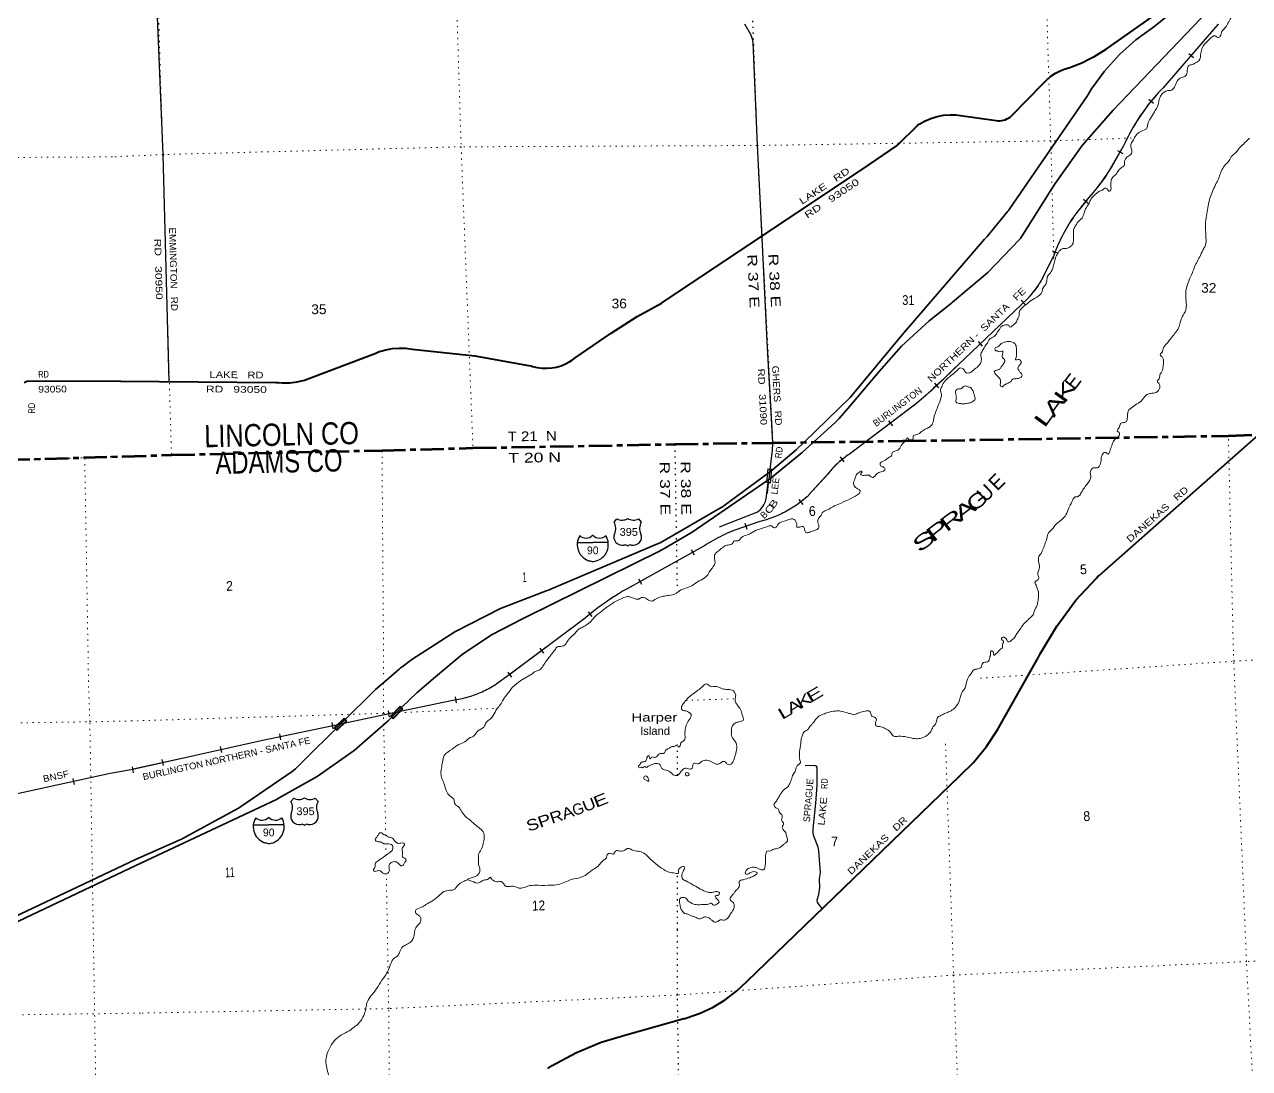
# Model space of a CAD drawing. Header units: feet. Extents: x 497223 to 751810, y -177792 to 12311.
# Drawn here: x 715698 to 737707, y -87200 to -68450 of the extents above; entities that cross this region are included whole.
import ezdxf
from ezdxf.enums import TextEntityAlignment as Align

# ---------------------------------------------------------------- set-up
doc = ezdxf.new("R2010")
doc.units = ezdxf.units.FT
doc.header["$LTSCALE"] = 70
doc.header["$PDMODE"] = 32
doc.header["$PDSIZE"] = 35
doc.linetypes.add('DOTTED', pattern=[1.5, 0.3, -1.2])
doc.linetypes.add('LONG_DASH_SHORT_DASH', pattern=[9.9, 6, -1.2, 1.5, -1.2])
for name, color, linetype, lineweight in [('11', 7, 'LONG_DASH_SHORT_DASH', 60), ('15', 7, 'Continuous', 25), ('16', 7, 'Continuous', 25), ('18', 7, 'Continuous', 35), ('26', 7, 'Continuous', 40), ('29', 7, 'Continuous', 25), ('34', 7, 'Continuous', 25), ('39', 7, 'Continuous', 13), ('55', 7, 'Continuous', 13), ('6', 7, 'DOTTED', 25), ('7', 7, 'DOTTED', 13)]:
    doc.layers.add(name, color=color, linetype=linetype, lineweight=lineweight)
for name, color, linetype in [('12', 7, 'Continuous'), ('27', 7, 'Continuous'), ('30', 7, 'Continuous'), ('41', 7, 'Continuous'), ('42', 7, 'Continuous')]:
    doc.layers.add(name, color=color, linetype=linetype)

msp = doc.modelspace()

# ---------------------------------------------------------------- linework, layer by layer
at = {"layer": '11'}
msp.add_line((686280.58, -77136.82), (717466.1, -76207.14), dxfattribs=at)
msp.add_lwpolyline([(717466.1, -76207.14), (718338.21, -76180.06), (722121.48, -76098.37), (723756.04, -76055.47), (727381.26, -75987.26), (729138.99, -75961.45), (731478.74, -75929.87), (737327.53, -75836.87), (739581.85, -75729.24), (742640.46, -75601.75), (744893.31, -75507.31), (748015.13, -75403.39), (748656, -75384.05)], dxfattribs=at)
at = {"layer": '15'}
for p, q in [((725905.25, -77624.41), (725908.15, -77621.5)), ((725911.32, -77623.88), (725907.89, -77621.5)), ((725632.54, -77755.88), (725908.95, -77755.88)), ((725908.95, -78101.46), (725845.06, -78083.5)), ((725908.42, -78101.72), (725972.05, -78082.98)), ((720083.52, -82690.15), (720086.42, -82687.24)), ((720089.59, -82689.62), (720086.16, -82687.24)), ((719810.81, -82821.62), (720087.22, -82821.62)), ((720087.22, -83167.2), (720023.33, -83149.24)), ((720086.69, -83167.46), (720150.32, -83148.72))]:
    msp.add_line(p, q, dxfattribs=at)
for points in [[(726184.31, -77755.88), (725908.42, -77755.88), (725908.95, -77755.88)], [(720362.58, -82821.62), (720086.69, -82821.62), (720087.22, -82821.62)]]:
    msp.add_lwpolyline(points, dxfattribs=at)
for centre, radius, start, end in [((725935.17, -77790.98), 306.13, 148.44436, 254.43378), ((725786.57, -77508.38), 165.66, 227.34248, 315.8117), ((726030.26, -77508.38), 165.66, 224.18831, 312.69403), ((725881.66, -77790.98), 306.13, 283.08087, 31.62484), ((720113.44, -82856.72), 306.13, 148.44436, 254.43378), ((719964.84, -82574.12), 165.66, 227.34248, 315.8117), ((720208.53, -82574.12), 165.66, 224.18831, 312.69403), ((720059.93, -82856.72), 306.13, 283.08087, 31.62484)]:
    msp.add_arc(centre, radius, start, end, dxfattribs=at)
at = {"layer": '16'}
for p, q in [((726292.02, -77385.71), (726343.33, -77326.95)), ((726535.09, -77320.98), (726534.81, -77321.18)), ((726727.18, -77326.86), (726778.57, -77385.71)), ((720485.41, -82402.6), (720536.72, -82343.84)), ((720728.48, -82337.87), (720728.2, -82338.07)), ((720920.57, -82343.75), (720971.96, -82402.6))]:
    msp.add_line(p, q, dxfattribs=at)
for centre, radius, start, end in [((726099.04, -77496.34), 222.05, 332.97043, 29.75871), ((726434.41, -77169.29), 182.07, 239.97227, 303.45418), ((726636.19, -77169.79), 181.52, 236.33975, 300.08743), ((726636.18, -77169.29), 182.07, 236.54582, 236.59441), ((726971.54, -77496.34), 222.05, 150.24129, 207.02957), ((726438.23, -77651.24), 151.42, 159.09177, 283.81923), ((726632.35, -77651.24), 151.42, 256.18077, 20.90823), ((720292.43, -82513.23), 222.05, 332.97043, 29.75871), ((720627.8, -82186.18), 182.07, 239.97227, 303.45418), ((720829.58, -82186.68), 181.52, 236.33975, 300.08743), ((720829.57, -82186.18), 182.07, 236.54582, 236.59441), ((721164.93, -82513.23), 222.05, 150.24129, 207.02957), ((720631.62, -82668.13), 151.42, 159.09177, 283.81923), ((720825.74, -82668.13), 151.42, 256.18077, 20.90823)]:
    msp.add_arc(centre, radius, start, end, dxfattribs=at)
for centre, major_axis, start_param, end_param in [((726493.57, -77850.06), (-19.56, 51.67), 4.95877769, 6.28318531), ((726577.02, -77850.06), (19.56, 51.67), 0, 1.32637542), ((720686.96, -82866.95), (-19.56, 51.67), 4.95877769, 6.28318531), ((720770.41, -82866.95), (19.56, 51.67), 0, 1.32637542)]:
    msp.add_ellipse(centre, major_axis=major_axis, ratio=0.929097, start_param=start_param, end_param=end_param, dxfattribs=at)
at = {"layer": '18'}
for points in [[(729873.98, -75951.53), (730258.62, -75602.91), (730335.94, -75526.06), (730529.49, -75303.93), (731056.21, -74682.44), (731455.94, -74229.47), (731950.51, -73770.08), (732320.4, -73479.06), (732362.13, -73446.23), (732370.4, -73439.43), (733004.74, -72903.87), (733572.41, -72312.47), (733590.78, -72293.33), (733610.22, -72262.47), (734087.78, -71504.49), (734103.53, -71479.49), (734120.29, -71454.49), (734212.95, -71304.42), (734699.73, -70620.35), (735255.36, -69990.91), (738912.62, -66160.98), (738934.57, -66135.98), (738958.46, -66110.98), (739062, -65999.25)], [(729704.86, -75953.81), (730531.1, -75146.85), (731467.04, -74025.44), (732948.26, -72305.89), (732969.79, -72280.89), (732991.56, -72255.89), (733366.96, -71801.63), (733383.18, -71782.01), (733404.03, -71751.63), (734789.1, -69734.25), (734869, -69606.58), (735103.67, -69285.68), (735370.6, -68991.07), (735666.85, -68725.97), (735964.12, -68511.4), (735966.52, -68509.66), (736014.12, -68470.96), (737361.15, -67375.39)], [(729068.84, -76619.77), (729111.84, -76590.13), (729670.07, -76136.35), (729873.98, -75951.53)], [(729084.45, -76489.3), (729137.43, -76450.28), (729564.82, -76090.59), (729704.86, -75953.81)], [(722244.65, -80187.26), (722430.79, -80026.98), (722455.75, -80005.49), (722480.79, -79986.79), (722657.05, -79855.15), (723429.97, -79354.43), (724251, -78937.25), (725086.14, -78617.74), (725129.81, -78601.04), (725136.14, -78598.36), (727071.74, -77779.08), (727118.08, -77759.47), (727121.74, -77757.35), (728213.97, -77124.67), (728250.08, -77103.75), (728263.97, -77093.62), (729084.45, -76489.3)], [(723082.62, -80162.93), (723570.23, -79759.46), (724102, -79405.71), (724642.84, -79122.58), (724667.84, -79109.49), (724692.84, -79098.07), (727120.6, -77900.73), (727125.11, -77898.51), (727170.6, -77872.03), (727694.51, -77567.06), (729068.84, -76619.77)], [(717695.11, -83443.46), (718521.9, -83080.62), (719545.07, -82525.11), (720504.57, -81865.7), (720569.21, -81815.73), (721462.34, -80930.52), (721956.04, -80441.19), (721989.49, -80408.04), (722005.06, -80394.59), (722244.65, -80187.26)], [(717698.57, -83552.88), (720224.59, -82368.39), (720226.92, -82367.3), (720274.59, -82340.64), (720959.05, -81958.01), (721623.16, -81489.42), (722234.65, -80953.98), (722250.44, -80938.58), (722474.23, -80718.53), (722752.91, -80444.49), (723082.62, -80162.93)], [(711462.46, -86397.26), (711495.01, -86381.84), (717695.11, -83443.46)], [(711464.31, -86507.04), (711494.79, -86492.6), (717698.58, -83553.21)]]:
    msp.add_lwpolyline(points, dxfattribs=at)
at = {"layer": '26'}
msp.add_line((726524.06, -86590.75), (727542.34, -86304.73), dxfattribs=at)
for points in [[(733915.97, -79812.15), (733947.37, -79751.24), (734242.98, -79254.27), (734588.91, -78790.93), (734956.33, -78393.39), (734979.34, -78368.49), (735004.46, -78346.31), (738225.39, -75502.12), (738250.39, -75478.35), (738275.39, -75456.37), (738522.27, -75239.35), (738813.67, -74928.35), (739070.96, -74588.59), (739276.22, -74248.8), (739291.32, -74223.8), (739307.65, -74198.8), (741544.48, -70308.92), (741557.62, -70283.92), (741573.08, -70258.92), (741958.75, -69635.37), (743616.74, -67169.83)], [(717423.24, -74852.84), (720211.44, -74878.4), (720234.79, -74878.62), (720261.44, -74880.45), (720329.61, -74885.15), (720464.51, -74882.48), (720598.39, -74865.73), (720729.79, -74835.08), (720857.26, -74790.86), (722008.52, -74351.55), (722033.52, -74342.01), (722058.52, -74331.39), (722074.81, -74325.37), (722189.82, -74291.93), (722307.69, -74270.69), (722427.14, -74261.89), (722546.85, -74265.63), (722665.51, -74281.86), (723788.69, -74400.84), (724752.63, -74571.25), (724795.15, -74578.77), (724802.63, -74581.26), (724826.46, -74589.19), (724910.83, -74609.78), (724996.9, -74621.44), (725083.71, -74624.04), (725170.32, -74617.55), (725255.78, -74602.05), (725339.14, -74577.69), (725419.51, -74544.76), (725495.99, -74503.6), (725542.75, -74471.72), (725567.75, -74454.68), (725592.75, -74438.8), (726239.59, -73994.31), (726707.14, -73693.31), (727142.99, -73451.98), (730888.01, -70961.2), (731359.68, -70634.11), (731381.27, -70619.14), (731409.68, -70591.07), (731735.12, -70269.61), (731756.14, -70248.84), (731785.12, -70232.36), (731869.75, -70185.26), (731979.32, -70138.53), (732093.17, -70103.5), (732210.07, -70080.58), (732328.72, -70069.99), (732422.82, -70071.48), (732432.12, -70071.63), (732472.82, -70077.44), (733158.78, -70175.56), (733189.11, -70179.01), (733222.19, -70179.44), (733255.14, -70176.4), (733287.59, -70169.93), (733319.19, -70160.11), (733349.59, -70147.04), (733378.45, -70130.87), (733405.47, -70111.76), (733430.34, -70089.94), (733995.12, -69515.19), (733998.5, -69511.3), (734065.6, -69442.11), (734139.57, -69380.31), (734219.6, -69326.58), (734304.8, -69281.51), (734394.25, -69245.6), (734459.96, -69226.91), (734477.72, -69221.86), (734509.96, -69210.51), (734696.43, -69138.52), (734858.36, -69055.63), (734894.98, -69036.89), (734908.36, -69028.76), (735132.16, -68892.82), (736825.96, -67696.03)], [(717423.24, -74852.84), (715742.19, -74863.84), (715713.58, -74870.97), (715701.74, -74879.86), (715690.94, -74893.68)], [(727541.93, -86304.96), (727598.37, -86289.31), (727838.66, -86205.7), (728068.9, -86097.43), (728286.56, -85965.68), (728489.25, -85811.91), (728674.76, -85637.79), (732508, -81940.56), (732749.02, -81701.42), (732980.78, -81419.61), (733181.81, -81115.12), (733915.97, -79812.15)], [(725099.14, -87197.48), (725176.85, -87148.84), (725606.25, -86915.94), (726057.64, -86729.2), (726526.07, -86590.66)]]:
    msp.add_lwpolyline(points, dxfattribs=at)
at = {"layer": '29'}
for p, q in [((729061.51, -76680.99), (729039, -76869.05)), ((728849, -77217.05), (728177, -77476.05))]:
    msp.add_line(p, q, dxfattribs=at)
for points in [[(718299.76, -74861.2), (718190, -70792.05), (718079, -68169.05)], [(728635, -68439.05), (728745.87, -68637.65), (728772.75, -68706.79), (728784.26, -68772.09)], [(728784.26, -68772.09), (728860, -70618.05), (728943, -72287.05), (729041, -74256.05), (729130, -75848.05)], [(729132, -75836.05), (729140, -75979.05), (729132, -76092.05), (729084.45, -76489.3), (729068.84, -76619.77)], [(728849, -77217.05), (728888.49, -77192.86), (728923.28, -77160.1), (728964.2, -77106.88), (728982.62, -77074.12), (729011.26, -77014.76), (729025.59, -76961.53), (729061.51, -76680.99), (729068.84, -76619.77)], [(730032.35, -84328.41), (729964.02, -84241.91), (729944.83, -84209.92), (729941.63, -84189.65), (729942.7, -84169.38), (729968.29, -84075.51), (729989.61, -83947.5), (729989.61, -83919.77), (729981.08, -83828.03), (729982.15, -83791.76), (729993.88, -83721.35), (729997.07, -83676.55), (729993.88, -83606.15), (729972.55, -83290.4), (729955.49, -83222.13), (729878.73, -83025.85), (729870.2, -82973.04), (729870.2, -82893.57), (729917.11, -82432.75), (729938.43, -82108.46), (729942.7, -81814.05), (729937.37, -81786.84), (729925.64, -81771.38), (729909.65, -81763.37), (729882.99, -81758.58), (729725.2, -81762.85)]]:
    msp.add_lwpolyline(points, dxfattribs=at)
at = {"layer": '34', "lineweight": 13}
for p, q in [((737139.88, -68450.12), (736148.56, -69591.92)), ((735444.17, -70631.36), (735230.29, -70998.45)), ((734846.27, -71525.52), (734685.79, -71725.35)), ((734183.78, -72615.94), (734018.7, -72940.41)), ((733734, -73356.05), (732459.15, -74572.54)), ((731700, -75275.05), (730541.94, -76148.89)), ((730150.86, -76503.13), (729781.79, -76904.77)), ((728891.63, -77378.12), (728458.18, -77530.78)), ((727936.96, -77795.74), (726525.54, -78582.36)), ((725770.14, -79110.57), (724441.6, -80107.17)), ((724412.8, -80122.1), (724153.18, -80312.09)), ((723396.39, -80589.09), (722446.76, -80788.79)), ((722444.61, -80789.24), (721439.99, -81000.5))]:
    msp.add_line(p, q, dxfattribs=at)
at = {"layer": '34'}
for p, q in [((736615.32, -68972.7), (736698.84, -69045.22)), ((735897.79, -69789.33), (735983.07, -69859.76)), ((735336.35, -70710.15), (735431.92, -70765.83)), ((734723.47, -71588.82), (734809.71, -71658.08)), ((734163.33, -72517.03), (734267.08, -72555.38)), ((733604.64, -73401.93), (733681, -73481.95)), ((732830.73, -74144.02), (732907.09, -74224.04)), ((732046.35, -74893.44), (732121.46, -74974.64)), ((731224.29, -75566.99), (731290.91, -75655.28)), ((730352.52, -76216.78), (730421.69, -76303.09)), ((729613.15, -76980.08), (729679.68, -77068.45)), ((728640.79, -77406.98), (728677.53, -77511.31)), ((727677.25, -77879.24), (727731.1, -77975.85)), ((726727.54, -78405.54), (726781.39, -78502.16)), ((725823.59, -78995.87), (725892.95, -79082.03)), ((724958.78, -79649.07), (725025.16, -79737.55)), ((724380.32, -80079.58), (724445.64, -80168.84)), ((723436.74, -80526), (723455.52, -80635)), ((721219.55, -80988.67), (721238.33, -81097.67)), ((722332, -80814.05), (721437.19, -81002.22)), ((722230.21, -80778.66), (722248.99, -80887.66)), ((720276.97, -81190.4), (720299.73, -81298.64)), ((719214.81, -81418.01), (719238.56, -81526.04)), ((718168.16, -81650.77), (718191.91, -81758.8)), ((717633.94, -81779.24), (717652.87, -81888.21)), ((716566.84, -81990.72), (716590.32, -82098.81))]:
    msp.add_line(p, q, dxfattribs=at)
for points in [[(737146.99, -68444.96), (737142.46, -68451.12), (737140.39, -68451.21), (736149.37, -69592.67), (736105.66, -69638.22), (736063.25, -69684.48), (736021.62, -69731.51), (735980.27, -69779.3), (735940.19, -69827.82), (735901.14, -69876.85), (735862.36, -69926.63), (735824.87, -69977.16), (735788.41, -70028.19), (735752.46, -70080.22), (735717.8, -70132.5), (735683.65, -70185.27), (735650.54, -70239.05), (735618.7, -70293.07), (735587.65, -70347.84), (735557.35, -70402.85), (735528.1, -70458.88), (735499.86, -70514.88), (735472.66, -70571.88), (735446.49, -70628.88), (735445.14, -70631.87), (735231.4, -70998.73), (735231.48, -71000.75), (735198.57, -71055.06), (735164.77, -71108.03), (735130.04, -71160.45), (735094.51, -71212.8), (735057.92, -71264.11), (735020.6, -71314.54), (734982.46, -71364.93), (734943.27, -71414.26)], [(734943.27, -71414.26), (734903.34, -71462.72), (734862.29, -71510.93), (734845.38, -71530.33), (734845.3, -71528.49), (734686.64, -71726.05), (734655.13, -71764.35), (734624.7, -71803.15), (734594.91, -71842.49), (734565.37, -71882.43), (734536.89, -71922.85), (734509.24, -71963.62), (734481.84, -72004.95), (734455.5, -72046.79), (734430, -72088.97), (734404.96, -72131.9), (734380.94, -72174.95), (734357.36, -72218.35), (734334.65, -72262.47), (734312.96, -72306.7), (734291.9, -72351.49), (734271.48, -72396.41), (734251.93, -72442.06), (734233.17, -72487.63), (734215.28, -72533.93), (734198.2, -72580.17), (734181.64, -72627.3), (734182.16, -72621.54), (734019.68, -72940.91), (734005.95, -72968.38), (733991.67, -72995.4), (733976.92, -73022.17), (733961.77, -73048.96), (733946.06, -73075.27), (733929.98, -73101.19), (733913.49, -73127.12), (733896.44, -73152.57), (733879.01, -73177.65), (733861.03, -73202.65), (733842.73, -73227.09), (733824.11, -73251.37), (733804.87, -73275.36), (733785.3, -73298.79), (733765.26, -73321.99), (733744.99, -73344.87), (733735.43, -73355.26), (733734.95, -73356.67), (732459.91, -74573.33), (732320.01, -74713.6), (732177.67, -74849.91), (732032.9, -74983.82), (731885.73, -75116.95), (731736.13, -75246.09), (731660.55, -75309.86), (731682.67, -75289.51), (730542.57, -76149.8), (730519.09, -76164.92), (730496.15, -76180.47), (730473.44, -76196.43), (730450.79, -76212.74), (730428.61, -76229.51), (730406.81, -76246.59), (730385.05, -76264.02), (730363.78, -76281.9), (730342.89, -76300.11), (730322.13, -76318.8), (730301.88, -76337.72), (730281.81, -76356.92), (730262.09, -76376.65), (730242.88, -76396.61), (730223.94, -76416.98), (730205.3, -76437.53), (730187, -76458.61), (730169.14, -76479.79), (730151.62, -76501.52), (730136.41, -76520.48), (729783.34, -76904.71), (729785.5, -76906.71), (729758.89, -76930.9), (729732.76, -76953.57), (729706.23, -76975.8), (729679.28, -76997.86), (729651.94, -77019.22), (729624.35, -77040), (729596.34, -77060.62), (729567.94, -77080.52), (729539.27, -77099.84), (729510.07, -77118.86), (729480.75, -77137.18), (729451.17, -77155.2), (729421.04, -77172.63), (729390.8, -77189.36), (729360.16, -77205.65), (729329.4, -77221.52), (729298.09, -77236.8), (729266.81, -77251.51), (729234.99, -77265.64), (729203.21, -77279.21), (729171.01, -77292.34), (729138.71, -77304.76)], [(729138.69, -77304.77), (729106.14, -77316.61), (729073.46, -77328.04), (729040.38, -77338.73), (729007.18, -77349.01), (728973.87, -77358.57), (728940.43, -77367.72), (728906.76, -77376), (728893.79, -77379.14), (728891.83, -77379.22), (728458.56, -77531.82), (728413.74, -77549.24), (728369.56, -77567.59), (728325.67, -77586.71), (728281.72, -77606.44), (728238.43, -77627.1), (728195.67, -77648.45), (728152.87, -77670.39), (728110.71, -77693.26), (728069.1, -77716.81), (728027.53, -77741.23), (727986.77, -77766.22), (727946.2, -77791.72), (727927.98, -77803.85), (727931.47, -77800.06), (726526.07, -78583.32), (726454.57, -78624.01), (726384.4, -78666.12), (726314.91, -78709.46), (726245.48, -78753.84), (726177.38, -78799.63), (726110.37, -78846.42), (726043.42, -78894.27), (725977.79, -78943.52), (725913.28, -78993.77), (725849.03, -79045.49), (725786.3, -79097.97), (725772.82, -79109.28), (725770.88, -79111.39), (724422.32, -80117.53)], [(724421.91, -80117.65), (724144.17, -80320.05), (724130.85, -80328.21), (724101.54, -80345.64), (724071.95, -80362.51), (724041.89, -80378.85), (724011.75, -80394.61), (723981.16, -80410.04), (723950.47, -80424.7), (723919.33, -80439.03), (723888.09, -80452.58), (723856.59, -80465.77), (723825, -80478.38), (723792.95, -80490.47), (723760.79, -80501.78), (723728.58, -80512.71), (723695.89, -80523.11), (723663.31, -80532.9), (723630.46, -80542.14), (723597.3, -80550.63), (723564.29, -80558.71), (723530.99, -80566.23), (723497.4, -80573), (723463.93, -80579.37), (723430.39, -80585.15), (723396.56, -80590.19), (722446.01, -80790.08)], [(721440.61, -81001.5), (719951.42, -81314.66), (717646.25, -81827.87)], [(717643.44, -81829.02), (717238.85, -81903.32), (714875.11, -82416.67)]]:
    msp.add_lwpolyline(points, dxfattribs=at)
at = {"layer": '34', "lineweight": 13}
for points in [[(721441.62, -81000.16), (719951.19, -81313.58), (717649.31, -81819.61)], [(717644.18, -81831.76), (717238.64, -81902.24), (714879.93, -82414.49)]]:
    msp.add_lwpolyline(points, dxfattribs=at)
for centre, radius, start, end in [((738736.35, -72103.96), 3606.52, 135.85099, 155.90093), ((732133.58, -69147.64), 3608.74, 318.73991, 329.1078), ((736864.5, -73538.21), 2834.3, 140.23684, 161.06678), ((732444.97, -72165.31), 1754.25, 317.31323, 333.77882), ((724398.2, -66624.16), 11320.59, 310.15837, 315.40291), ((731397.76, -77493.52), 1593.88, 122.47537, 141.58723), ((728439.86, -75444.57), 1986, 283.20818, 312.59003), ((729439.51, -80099.15), 2749.46, 110.91099, 123.1745), ((728828.06, -82682.5), 4702.42, 119.31724, 130.53236), ((723119.91, -78654.41), 1954.33, 278.13301, 301.98736)]:
    msp.add_arc(centre, radius, start, end, dxfattribs=at)
at = {"layer": '39'}
msp.add_line((724618.27, -80232.49), (724828.94, -80103.36), dxfattribs=at)
for points in [[(734702.03, -71925.99), (734736.33, -71831.98), (734763.52, -71760.41), (734823.8, -71663.32), (734858.76, -71585.39), (734943.42, -71495.36), (734995.98, -71454.96), (735072.75, -71417.59), (735109.77, -71389.9), (735160.86, -71411.96), (735180.14, -71441.36), (735202.1, -71438.45), (735213.86, -71333.29), (735219.17, -71266.64), (735250.21, -71190.89), (735306.61, -71146.3), (735340.47, -71090.56), (735409.83, -71019.27), (735452.7, -70987.31), (735461.44, -70906.43), (735489.28, -70850.94), (735559.31, -70795.73), (735573.01, -70787.11), (735593.41, -70746.02), (735580.27, -70670.06), (735573.88, -70611.94), (735609.09, -70540.04), (735655.99, -70459.61), (735719.42, -70390.58), (735817.92, -70344.26), (735864.71, -70310.14), (735879.79, -70237.05), (735928.04, -70140.46), (735999.28, -70016.75), (736050.19, -69936.15), (736086.7, -69797.77), (736119.57, -69717.91), (736242.73, -69636.37), (736304.7, -69629.8), (736371.57, -69546.53), (736421.74, -69447.85), (736474.22, -69405.43), (736545.55, -69382.38), (736586.61, -69306.21), (736593.76, -69235.46), (736615.84, -69186.24), (736683.41, -69169.38), (736716.75, -69149.89), (736799.04, -69100.22), (736833.54, -68961.92), (736908.9, -68791.74), (736982.19, -68718.28), (737036.51, -68671.77), (737089.89, -68651.46), (737135.46, -68685.82), (737182.58, -68659.73), (737213.21, -68573.93), (737272.63, -68505.06), (737334.59, -68399.86), (737385.17, -68311.22), (737437.68, -68220.49), (737489.58, -68164.01), (737577.81, -68112.08), (737691.23, -68087.29), (737764.54, -68112.47), (737845.62, -68131.29), (737947.39, -68066.72), (738020.18, -67981.2), (738138.87, -67839.44), (738251.02, -67734.19), (738373.46, -67586.24), (738431.79, -67539.56), (738583, -67456.86), (738695.28, -67403.95), (738812.06, -67362.92), (738962.67, -67314.47), (739064.6, -67253.92), (739188.9, -67200.51), (739315.37, -67151.03), (739421.39, -67092.33), (739507.04, -67026.41), (739607.78, -66986.05), (739702.07, -66984.19), (739845.68, -66911.87), (739984.1, -66859.89), (740081.66, -66839.78), (740238.16, -66837.39), (740372.7, -66837.91), (740490.6, -66873.33), (740629.56, -66883.74), (740727.61, -66875.69), (740811.67, -66819.9), (740876.56, -66688.4), (740906.25, -66628.81), (740933.6, -66561.25), (740990, -66516.67), (741038.55, -66476.43)], [(737707.32, -70494.22), (737597.09, -70597.38), (737508.59, -70691.6), (737445.4, -70766.66), (737379.64, -70827.74), (737353.55, -70877.12), (737303.81, -70937.54), (737240.55, -71010.59), (737148.71, -71219.69), (737096.94, -71328.5), (736996.39, -71570.16), (736963.89, -71708.38), (736941.5, -71848.2), (736915.68, -72002.25), (736921.31, -72189.23), (736925.26, -72285.7), (736916.24, -72408.86), (736886.71, -72472.48), (736825.5, -72595.77), (736721.47, -72801.34), (736681.56, -72905.64), (736615.49, -73057.32), (736572.56, -73185.9), (736563.5, -73357.38), (736572.69, -73483.82), (736551.64, -73607.48), (736502.82, -73690.01), (736463.24, -73802.35), (736431.1, -73900.29), (736368.74, -73995.45), (736301.95, -74080.72), (736215.86, -74184.91), (736153.25, -74274.04), (736141.36, -74326.86), (736103.16, -74374.73), (736126.69, -74410), (736158.64, -74454.99), (736164.13, -74491), (736157.23, -74567.78), (736142.8, -74656.94), (736096.47, -74751.44), (736082.99, -74814.4), (736054.23, -74847.79), (736086.93, -74910.86), (736086.45, -74997.44), (736004.98, -75067.21), (735917.03, -75076.86), (735850.04, -75107.79), (735761.94, -75212.06), (735711.22, -75248.36), (735609.54, -75314.94), (735526.56, -75396.85), (735516.83, -75453.61), (735508.59, -75546.55), (735497.87, -75579.2), (735444.49, -75599.51), (735389.11, -75619.9), (735383.76, -75636.22), (735352.56, -75707.96), (735332.56, -75759.1), (735350.93, -75766.4), (735372.21, -75795.72), (735336.75, -75861.59), (735315.36, -75878.58), (735257.78, -75943.34), (735237.95, -75998.51), (735219.79, -76045.55), (735187.66, -76143.5), (735170.44, -76164.33), (735123.19, -76138.09), (735058.6, -76178.99), (735040.5, -76276.36), (735010.45, -76376.23), (734977.86, -76413.8), (734939.61, -76411.34), (734899.52, -76412.99), (734846.85, -76499.69), (734855.74, -76569.79), (734838.32, -76634.92), (734789, -76705.38), (734726.22, -76790.49), (734679.24, -76868.92), (734656.5, -76902.06), (734615.48, -76929.91), (734575.55, -76935.57), (734516.95, -77024.54), (734459.08, -77131.59), (734408.06, -77258.49), (734379.55, -77297.91), (734300.25, -77371.62), (734239.92, -77418.38), (734155.75, -77520.47), (734084.79, -77601.89), (734067.95, -77681.09), (734028.13, -77787.4), (733990.31, -77893.63), (733962.54, -77951.14)], [(730750.42, -76484.57), (730724.33, -76533.95), (730744.87, -76545.19), (730777.1, -76547.89), (730847.09, -76540.99), (730894.01, -76559.2), (730931.16, -76583.85), (730984.13, -76553.49), (731028.42, -76507.39), (731113.54, -76477.72), (731159.92, -76433.55), (731124.29, -76396.76), (731079.2, -76374.46), (731073.39, -76330.41), (731165.46, -76274.29), (731221.86, -76229.7), (731272.66, -76195.41), (731292.16, -76132.21), (731353.48, -76109.56), (731414.13, -76070.84), (731444.4, -76025.31), (731476.58, -75977.69), (731520.96, -75933.6), (731562.75, -75875.52), (731583.7, -75896.8), (731612.42, -75911.73), (731658.19, -75901.8), (731671.43, -75832.81), (731713.03, -75819.02), (731780.28, -75794.12), (731826.74, -75751.96), (731859.99, -75730.46), (731901.18, -75706.63), (731972.02, -75671.51), (732022.69, -75584.89), (732037.77, -75511.8), (732053.43, -75452.78), (732095.18, -75344.38), (732122.37, -75272.8), (732167.3, -75144.14), (732171.01, -75087.62), (732156.6, -75029.83), (732177.62, -74954.49), (732205.3, -74894.98), (732280.1, -74809.37), (732344.19, -74756.42), (732447.14, -74671.67), (732519.25, -74618.39), (732572.68, -74648.41), (732617.07, -74702.95), (732681.37, -74704.34), (732767.18, -74642.44), (732852.5, -74568.48), (732888.84, -74426.08), (732878.69, -74374.16), (732906.37, -74314.64), (732972.17, -74205.25), (733006.36, -74157.55), (733030.53, -74110.26), (733085.09, -74069.77), (733157.03, -74012.47), (733181.45, -73971.21), (733213.71, -73925.6), (733241.89, -73878.14), (733324.84, -73844.54), (733383.38, -73852.21), (733396.64, -73881.86), (733461.47, -73846.99), (733508.01, -73806.83), (733543.22, -73734.93), (733566.98, -73677.59), (733575.96, -73602.74), (733594.69, -73569.77), (733693.3, -73477.15), (733784.8, -73406.96), (733908.2, -73331.44), (733975.39, -73256.22), (733998.33, -73178.78), (734047.81, -73112.33), (734066.82, -73037.07), (734074.71, -72984.41), (734129.88, -72909.68), (734181.56, -72798.85), (734206.17, -72713.3), (734230.62, -72623.72), (734275.19, -72535.33), (734315.64, -72493.41), (734370.94, -72471.01), (734435.08, -72468.38), (734490.06, -72437.94), (734537.87, -72379.62), (734542.76, -72302.92), (734544.91, -72208.22), (734546.13, -72139.73), (734581.34, -72067.83), (734613.27, -72014.18), (734702.03, -71925.99)], [(733124.51, -74690.18), (733139.47, -74663.4), (733147.41, -74661.06), (733177.31, -74655.81), (733224.68, -74635.75), (733254.86, -74588.21), (733294.73, -74532.22), (733309.45, -74499.41), (733310.64, -74479.23), (733283.1, -74444.13), (733268.82, -74438.67), (733263.25, -74400.65), (733275.15, -74347.83), (733275.92, -74317.6), (733216.12, -74328.11), (733177.38, -74313.59), (733149.07, -74308.71), (733137.07, -74260.89), (733188.28, -74236.65), (733244.27, -74182.01), (733307.43, -74155.26), (733365.06, -74140.82), (733443.89, -74153.69), (733495.48, -74187.81), (733518.73, -74265.36), (733522.34, -74353.79), (733520.39, -74404.2), (733505.06, -74471.25), (733553.08, -74467.27), (733600.34, -74493.52), (733605.17, -74513.45), (733573.23, -74567.1), (733547.3, -74620.5), (733560.97, -74660.2), (733592.76, -74701.17), (733622.47, -74740.21), (733604.15, -74783.24), (733552.86, -74805.47), (733480.94, -74814.46), (733450.96, -74817.7), (733428.31, -74852.85), (733389.29, -74880.62), (733353.86, -74898.18), (733293.04, -74932.89), (733251.94, -74958.73), (733230.99, -74937.44), (733234.54, -74876.91), (733232.89, -74836.71), (733217.55, -74805.14), (733160.96, -74747.07), (733141.94, -74723.69), (733124.84, -74698.22), (733122.09, -74680.22), (733131.62, -74667.75)], [(732757.86, -75101.79), (732771.52, -75141.49), (732777.09, -75179.51), (732728.71, -75223.77), (732645.59, -75253.35), (732573.68, -75262.34), (732489.01, -75253.74), (732429.48, -75221.96), (732432.67, -75201.7), (732440.23, -75140.99), (732432.24, -75093.01), (732424.09, -75041), (732478.41, -74994.49), (732534.37, -74988.17), (732584.75, -74943.83), (732635.27, -74951.82), (732692.3, -74971.62), (732740.95, -75032.03), (732757.03, -75081.7), (732761.95, -75103.64)], [(724828.94, -80103.36), (724859.86, -80073.91), (724927.27, -80053.03), (724989.6, -80006.18), (725034.99, -79937.89), (725090, -79859.14), (725152.94, -79778.05), (725193.14, -79730.1), (725236.78, -79667.92), (725253.59, -79637.03), (725335.19, -79619.59), (725415.97, -79582.06), (725469.06, -79505.4), (725590.49, -79381.65), (725652, -79314.71), (725714.74, -79277.91), (725791.35, -79236.52), (725878.75, -79164.49), (725949.71, -79083.07), (726070.21, -78985.53), (726179.25, -78902.55), (726249.6, -78855.37), (726337.66, -78799.42), (726444.09, -78750.77), (726533.3, -78722.95), (726604.19, -78738.16), (726671.49, -78763.58), (726737.96, -78768.91), (726763.36, -78751.76), (726841.37, -78744.54), (726907.4, -78788.13), (726976.29, -78803.42), (727037.11, -78768.71), (727175.61, -78718.74), (727267.32, -78702.9), (727412.24, -78662.74), (727468.72, -78620.16), (727573.31, -78575.61), (727685.84, -78528.72), (727789.44, -78460.05), (727909.16, -78392.73), (727957.71, -78352.49), (728014.39, -78265.62), (728058.11, -78205.45), (728104.28, -78106.93), (728094.89, -78024.78), (728104.29, -77959.98), (728160.45, -77909.36), (728236.15, -77845.87), (728300.82, -77806.98), (728376.49, -77791.8), (728423.53, -77763.7), (728442.18, -77728.71), (728522.19, -77721.4), (728560.88, -77685.59), (728601.49, -77647.69), (728708.25, -77607.08), (728829.89, -77537.67), (728978.58, -77491.31), (729061.61, -77459.72), (729121.66, -77455.24), (729153.04, -77486.16), (729204.91, -77478), (729236.93, -77426.36), (729388.72, -77357.73), (729479.86, -77327.82), (729528.45, -77337.9), (729555.99, -77373.01), (729574.65, -77436.66), (729572.13, -77473), (729626.41, -77474.8), (729692.39, -77468.06), (729714.49, -77517.48), (729740.92, -77574.78), (729814.76, -77563.69), (729890.02, -77538.46), (729951.09, -77509.79), (729972.67, -77448.51), (729954.5, -77396.92), (729957.97, -77334.37), (729999.93, -77280.31), (730043.07, -77206.07), (730117.84, -77168.78), (730253.35, -77094.78), (730369.72, -77043.71), (730543.07, -76962.11), (730637.39, -76911.94), (730699.72, -76865.1), (730712.11, -76824.33), (730678.72, -76793.49), (730627.3, -76763.39), (730592.6, -76700.4), (730619.13, -76612.75), (730642.4, -76543.35), (730698.39, -76488.72), (730737.82, -76471), (730750.42, -76484.57)], [(733962.54, -77951.14), (733915.39, -78025.54), (733914.95, -78063.81), (733925.84, -78133.81), (733934.48, -78197.88), (733905.75, -78329.9), (733919.83, -78379.65), (733897.83, -78430.88), (733851.12, -78467.02), (733864.46, -78498.68), (733893.64, -78573.98), (733914.31, -78637.55), (733916, -78728.06), (733908.78, -78796.8), (733889.93, -78876.08), (733838.57, -78994.95), (733809.3, -79064.59), (733764.76, -79104.67), (733758.99, -79110.94), (733699.16, -79169.76), (733612.74, -79265.91), (733550.29, -79359.05), (733506.65, -79421.24), (733457.33, -79491.7), (733445.55, -79498.22), (733390.99, -79538.71), (733358.51, -79529.98), (733345.33, -79502.34), (733278.97, -79450.71), (733249.81, -79474.05), (733263.24, -79507.72), (733285.86, -79520.88), (733272.37, -79583.84), (733268.82, -79644.37), (733225.79, -79672.31), (733187.76, -79724.2), (733158.6, -79747.53), (733115.57, -79775.47), (733105.83, -79733.6), (733086.64, -79706.2), (733066.26, -79698.98), (733056.62, -79757.76), (733044.32, -79800.54), (733035.87, -79841.84)], [(729295.15, -82252.62), (729368.28, -82173.06), (729395.64, -82153.8), (729446.94, -82081.19), (729485.2, -81984.95), (729499.44, -81940.05), (729542.62, -81865.75), (729573.1, -81775.87), (729607.74, -81738.19), (729638.54, -81704.69), (729623.83, -81640.84), (729620.93, -81570.47), (729627.06, -81475.55), (729648.86, -81321.58), (729658.33, -81258.75), (729679.93, -81197.44), (729698.43, -81158.4), (729765.2, -81119.39), (729803.02, -81061.43), (729835.82, -81027.85), (729872.23, -80984.05), (729948.8, -80890.25), (730045.18, -80837.93), (730140.3, -80803.78), (730268.04, -80780.38), (730360.56, -80780.58), (730480.58, -80813.89), (730549.67, -80831.17), (730594.51, -80845.43), (730669.88, -80820.16), (730777.13, -80787.53), (730867.23, -80777.76), (730905.27, -80822.52), (730915.05, -80864.41), (730970.42, -80890.32), (731001.86, -80921.24), (730985.02, -81000.49), (730992.62, -81038.44), (731084.13, -81062.86), (731166.01, -81097.74), (731257.17, -81162.45), (731306.09, -81226.9), (731402.87, -81232.97), (731554.27, -81246.85), (731696.22, -81275.22), (731792.58, -81271.24), (731914.98, -81215.82), (731984.43, -81144.47), (732019.42, -81066.49), (732074.82, -80995.72), (732108.56, -80887.58), (732169.64, -80856.86), (732224.69, -80826.38), (732299.9, -80797.09), (732388.25, -80745.1), (732492.94, -80601.8), (732513.71, -80520.38), (732541, -80450.77), (732590.05, -80372.21), (732625.63, -80259.96), (732644.98, -80192.7), (732705.82, -80107.6), (732749.5, -80045.37), (732828.98, -80021.95), (732885.95, -79989.38), (732913.33, -79921.78), (732950.73, -79902.11), (733000.75, -79896.01), (733027.61, -79864.69), (733035.87, -79841.84)], [(724618.39, -80232.35), (724612.61, -80236.7), (724468.61, -80353.43), (724376.89, -80470.01), (724296.81, -80576.04), (724250.1, -80662.57), (724187.01, -80741.71), (724119.46, -80859.31), (724065.82, -80923.96), (723995.87, -80983.25), (723949.09, -81067.76), (723837.56, -81142.86), (723757.06, -81238.84), (723705.52, -81257.08), (723612.06, -81331.44), (723503.39, -81378.23), (723380.23, -81463.88), (723240.16, -81578.43), (723209, -81700.57), (723189.23, -81806.12), (723180.92, -81897.1), (723196.87, -81991.1), (723239.08, -82088.05), (723289.81, -82245.07), (723365.41, -82322.5), (723409.23, -82360.98), (723433.12, -82452.64), (723491.25, -82496.56), (723555.46, -82590.58), (723633.73, -82684.02), (723760.68, -82787.54), (723858.77, -82874.12), (723936.29, -82949.46), (723958.85, -83057.29), (723938.91, -83158.82), (723905.24, -83268.98), (723852.85, -83363.79), (723858.01, -83440.11), (723857.98, -83536.79), (723878.79, -83602.4), (723849.31, -83716.4), (723758.79, -83764.46), (723723.15, -83778.01), (723658.06, -83808.9), (723662.16, -83810.75), (723758.01, -83843.04), (723809.28, -83867.1), (723857.46, -83865.11), (723916.45, -83832.46), (723981.95, -83811.63), (724017.92, -83806.11), (724068.54, -83765.75), (724087.77, -83793.15), (724123.32, -83825.92), (724196.59, -83847.07), (724246.53, -83838.96), (724298.05, -83869.05), (724340.53, -83923.69), (724423.25, -83930.34), (724526.06, -83936.17), (724579.25, -83958.14), (724645.51, -83955.4), (724774.59, -83915.82), (724925.16, -83909.6), (725162.4, -83907.85), (725282.6, -83896.84), (725405.42, -83851.48), (725522.21, -83806.37), (725715.37, -83760.12), (725819.37, -83697.41), (725899.27, -83635.7), (725964.03, -83596.76), (726035.74, -83531.36), (726095.32, -83464.45), (726147.78, -83419.98), (726169.55, -83362.69), (726218.66, -83334.48), (726273.69, -83352.34), (726317.63, -83296.15), (726410.15, -83296.35), (726509.28, -83262.04), (726528.86, -83249.15), (726636.92, -83284.96), (726756.29, -83302.18), (726923.89, -83416.1), (727034.78, -83520.28), (727181.97, -83626.98), (727282.5, -83675.2), (727385.8, -83693.08), (727446.03, -83690.59), (727448.47, -83652.22), (727476.26, -83594.68), (727558.08, -83579.21), (727540.57, -83642.37), (727514.79, -83699.83), (727527.06, -83802.05), (727588.61, -83831.73)], [(726731.83, -81784.56), (726728.71, -81780.29), (726746.48, -81749.71), (726767.32, -81718.64), (726784.56, -81697.79), (726818.6, -81694.36), (726867.63, -81664.14), (726889.07, -81598.8), (726910.4, -81579.79), (726926.2, -81621.44), (726939.08, -81641.05), (726960.16, -81616.01), (726979.82, -81605.12), (727016.46, -81615.69), (727063.73, -81591.58), (727106.07, -81545.52), (727160.36, -81545.29), (727195.92, -81529.72), (727216.26, -81486.59), (727267.21, -81454.27), (727332.13, -81419.36), (727397.89, -81404.56), (727429.43, -81389.15), (727442.3, -81408.76), (727444.98, -81424.77), (727468.98, -81421.76), (727483.22, -81376.86), (727511.51, -81331.38), (727550.66, -81305.59), (727564.58, -81204.31), (727575.74, -81085.02), (727607.81, -80985), (727672.25, -80889.69), (727676.28, -80841.18), (727642.75, -80808.33), (727579.18, -80778.73), (727503.41, -80745.61), (727500.32, -80719.56), (727533.72, -80651.71), (727573.72, -80597.69), (727736.63, -80451.98), (727818.54, -80390.19), (727873.01, -80345.64), (727947.23, -80292.22), (728019.4, -80335.56), (728132.16, -80338.95), (728217.9, -80369.65), (728313.33, -80391.89), (728410.36, -80403.99), (728476.34, -80491.9), (728464.1, -80585.05), (728488.84, -80648.48), (728563.59, -80754.15), (728593.59, -80847.58), (728607.78, -80947.7), (728540.43, -80972.63), (728468.99, -80995.73), (728411.17, -81056.53), (728400.52, -81139.55), (728399.49, -81212.1), (728453.75, -81308.55), (728490.7, -81375.5), (728482.3, -81512.8), (728468.89, -81577.81), (728430.88, -81680.09), (728388.96, -81736.2), (728328.65, -81736.68), (728292.85, -81697.88), (728252.04, -81683.45), (728193.3, -81722.13), (728127.38, -81732.91), (728030.87, -81684.54), (727933.42, -81662.38), (727842.65, -81704.4), (727797.38, -81728.43), (727748.62, -81716.34), (727703.52, -81744.39), (727703.18, -81784.69), (727670.46, -81820.28), (727587.4, -81805.59), (727518.21, -81834.63), (727476.28, -81890.74), (727429.84, -81934.96), (727354.98, -81923.96), (727273.86, -81858.83), (727167.89, -81824.94), (727138.28, -81789.91), (727107.85, -81734.77), (727024.96, -81724.1), (726959.45, -81744.94), (726906.24, -81771.31), (726868.85, -81790.98), (726844.09, -81775.89), (726800.75, -81797.82), (726788.29, -81788.27), (726736.34, -81796.46), (726731.83, -81784.56)], [(726907.5, -82045.17), (726876.55, -82026.31), (726833.4, -82003.93), (726829.48, -81957.76), (726863.11, -81944.29), (726903.33, -81992.98), (726915.2, -82036.8), (726907.5, -82045.17)], [(727584.76, -81936.61), (727572.05, -81921.03), (727580.93, -81892.46), (727617.07, -81890.97), (727640.4, -81920.21), (727627.09, -81938.89), (727595.14, -81944.24), (727584.76, -81936.61)], [(727588.61, -83831.73), (727724.6, -83910.7), (727842.03, -83978.35), (727968.91, -84031.52), (728029.64, -84041.09), (728099.41, -84026.12), (728161.73, -84025.56), (728184.56, -84042.74), (728156.35, -84090.23), (728112.43, -84098.09), (728132.58, -84147.61), (728177.4, -84210.21), (728136.73, -84248.15), (728066.79, -84259.09), (728035.52, -84232.19), (727990.01, -84250.18), (727939.9, -84254.27), (727889.54, -84252.32), (727833.49, -84258.67), (727742.73, -84252.35), (727673.23, -84225.01), (727610.93, -84177.23), (727583.41, -84144.13), (727510.39, -84129.02), (727471.07, -84150.79), (727472.8, -84241.35), (727490.51, -84329.24), (727526.79, -84380.11), (727556.31, -84413.12), (727613.19, -84426.89), (727666.55, -84452.88), (727701.1, -84461.52), (727785.15, -84500.34), (727837.93, -84512.26), (727901.1, -84483.47), (727979.73, -84488.27), (728027.31, -84520.54), (728068.96, -84555.08), (728137.89, -84568.34), (728196.7, -84531.67), (728267.22, -84534.8), (728349.55, -84483.05), (728388.8, -84410.94), (728445.54, -84324), (728448.06, -84287.64), (728441.89, -84235.53), (728400.08, -84196.98), (728374.57, -84163.79), (728409.9, -84093.85), (728446.21, -84048.04), (728480.52, -84002.31), (728528.72, -83951.98), (728542.38, -83893.01), (728542.14, -83838.64), (728609.32, -83809.68), (728728.53, -83774.54), (728823.07, -83726.32), (728863.49, -83682.35), (728824.6, -83665.83), (728744.71, -83679.21), (728693.59, -83707.5), (728653.1, -83701.12), (728684.08, -83623.3), (728751.01, -83588.31), (728829.39, -83587.08), (728878.57, -83609.22), (728933.69, -83629.1), (728991.5, -83616.64), (729000.12, -83582.04), (729013.11, -83506.98), (729011.47, -83418.43), (729062.53, -83291.44), (729066.63, -83293.29), (729142.01, -83268.02), (729221.65, -83248.61), (729286.82, -83219.74), (729335.27, -83175.44), (729376.27, -83145.54), (729404.97, -83110.12), (729393.95, -83038.07), (729374.9, -82966.35), (729330.25, -82907.77), (729314.12, -82858.08), (729335.97, -82802.8), (729305.7, -82751.68), (729302.2, -82715.57), (729312.17, -82664.81), (729284.33, -82623.66), (729254.89, -82592.65), (729240.52, -82536.85), (729211.83, -82523.94), (729172.19, -82489.33), (729162.75, -82455.48), (729187.52, -82422.23), (729225.52, -82368.29), (729261.09, -82304.38), (729295.15, -82252.62)], [(722207.72, -83020.92), (722216.25, -83032.65), (722279.32, -83050.18), (722314.28, -83068.88), (722358.76, -83123.43), (722404.34, -83155.79), (722460.47, -83151.45), (722527.39, -83164.8), (722514.83, -83201.57), (722484.28, -83241.11), (722484.27, -83289.44), (722487.51, -83367.86), (722486.33, -83388.05), (722530.07, -83424.51), (722557.5, -83455.6), (722532.97, -83494.88), (722504.77, -83542.37), (722479.42, -83561.55), (722413.01, -83511.93), (722339.49, -83484.75), (722272.31, -83513.72), (722253.23, -83538.67), (722247.28, -83589.27), (722252.03, -83655.54), (722215.54, -83697.33), (722153.22, -83697.89), (722064.57, -83645.16), (721978.49, -83654.76), (721967.54, -83633.06), (721993.9, -83589.67), (722004.72, -83510.68), (722035.59, -83479.19), (722092.32, -83440.59), (722157, -83399.65), (722203.68, -83361.47), (722289.61, -83299.5), (722318.99, -83231.82), (722307.38, -83194.04), (722219.64, -83163.42), (722155.23, -83162.06), (722091.58, -83130.45), (722018.64, -83117.35), (721999.41, -83089.95), (722018.16, -83056.95), (722050.38, -83009.29), (722084.77, -82965.57), (722112.96, -82966.42), (722144.16, -82991.32), (722179.2, -83012.02), (722206, -83018.05)], [(723658.08, -83809.02), (723618.49, -83824.64), (723527.96, -83872.69), (723466.04, -83931.64), (723427.72, -83977.54), (723338.12, -83999.37), (723232.55, -84023.87), (723135.4, -84106.44), (723014.42, -84196.03), (722910.34, -84256.73), (722821.9, -84306.71), (722721.92, -84369.25), (722731.61, -84409.13), (722798.26, -84464.79), (722820.33, -84512.21), (722795.55, -84593.8), (722726.43, -84673.2), (722704.23, -84768.78), (722685.72, -84856.15), (722644.12, -84920.3), (722559.87, -84974.14), (722493.02, -85011.14), (722442.39, -85099.84), (722399.37, -85178.16), (722342.72, -85218.77), (722282.3, -85313.91), (722233.24, -85440.82), (722170.97, -85540.07), (722072.64, -85691.16), (721979.66, -85825.92), (721908.87, -85913.44), (721845.75, -86040.92), (721829.41, -86132.23), (721793.91, -86246.49), (721718.59, -86370.45), (721641.11, -86442.13), (721531.75, -86521.18), (721396.13, -86597.27), (721261.84, -86705.55), (721176.81, -86837.96), (721122.64, -86987.23), (721112.99, -87094.38), (721136.29, -87220.3), (721165.44, -87341.96), (721171.85, -87448.44), (721150.24, -87558.1), (721086.13, -87661.45), (721069.79, -87752.76), (721136.76, -87864.8), (721203.31, -87966.78), (721282.82, -88090.38), (721316.86, -88135.3), (721364.93, -88227.98), (721362.97, -88326.75), (721297.29, -88391.9), (721171.19, -88503.86), (721097.21, -88611.65), (721102.79, -88698.03), (721085.7, -88771.24), (721060.65, -88895.14), (721098.19, -88976.16), (721156.61, -89124.81), (721202.42, -89211.53), (721184.84, -89272.68), (721136.39, -89316.98), (721046.45, -89379.11), (720894.02, -89437.78), (720712.47, -89521.82), (720606.39, -89582.6), (720508.48, -89695.41), (720470.33, -89791.75)]]:
    msp.add_spline(points, degree=3, dxfattribs=at)
at = {"layer": '55'}
for points in [[(729053.67, -76428.47), (729128.24, -76436.54), (729101.36, -76685.09), (729026.79, -76677.02)], [(729060.76, -76437.28), (729119.42, -76443.63), (729094.26, -76676.27), (729035.6, -76669.92)], [(722450.17, -80694.01), (722496.56, -80739.54), (722321.44, -80917.96), (722275.05, -80872.43)], [(722450.27, -80705.31), (722485.25, -80739.64), (722321.33, -80906.65), (722286.35, -80872.32)], [(721442.77, -80908.54), (721488.18, -80955.05), (721309.32, -81129.71), (721263.91, -81083.21)], [(721275.22, -81083.34), (721442.63, -80919.85), (721476.87, -80954.91), (721309.45, -81118.39)]]:
    msp.add_lwpolyline(points, close=True, dxfattribs=at)
at = {"layer": '6'}
for p, q in [((727381.63, -75996.26), (727422.93, -78528.97)), ((727430.6, -81934.72), (727430.76, -81410.05)), ((727429.74, -84705.91), (727430.05, -83699.05))]:
    msp.add_line(p, q, dxfattribs=at)
for points in [[(727866.18, -34148.36), (728072.74, -38388.62), (728242.8, -43677.93), (728268.61, -49122.13), (728304.25, -54610.2), (728486.6, -60003.69), (728664.47, -65238.32), (728860.52, -70623.19), (729139.36, -75970.45)], [(717466.1, -76207.14), (716623.87, -76239.5), (712968.37, -76341.22), (711438.29, -76386.84), (707575.81, -76501.98), (706174.59, -76543.75), (702237.45, -76661.13), (700844.46, -76702.65), (696883.78, -76820.73), (695569.46, -76859.91), (691459.68, -76983.48), (690225.75, -77020.11), (686280.58, -77136.82)], [(728616.99, -125825.54), (728484.19, -122805.45), (728392.98, -117479.9), (728119.74, -112169.76), (727809.99, -107014.53), (727693.22, -101849.15), (727620.58, -96534.92), (727509.71, -91220.25), (727429.96, -85880.12), (727429.74, -84705.91)]]:
    msp.add_lwpolyline(points, dxfattribs=at)
at = {"layer": '7'}
for p, q in [((718021.88, -65490.33), (718184.17, -70786)), ((734135.73, -70540.21), (734193.85, -72657.44)), ((718184.17, -70786), (717295.82, -70826.88)), ((718337.84, -76171.06), (718184.17, -70786)), ((737417.83, -79699.86), (737327.9, -75845.87)), ((722121.85, -76107.37), (722151.51, -80191.84)), ((716850.42, -80358.1), (716781.05, -76233.46)), ((722149.42, -80822.02), (722151.51, -80191.84)), ((722426.95, -80809.44), (724174.79, -80730.24)), ((727582.51, -80588.85), (728464.55, -80559.36)), ((717615.53, -80957.56), (722149.42, -80822.02)), ((722149.42, -80822.02), (722332.58, -80813.72)), ((722187.62, -83018.07), (722149.42, -80822.02)), ((732245.18, -81371.36), (732390.42, -85513.57)), ((722193.84, -83376), (722190.14, -83163.05)), ((722241.64, -86123.36), (722199.55, -83704.01))]:
    msp.add_line(p, q, dxfattribs=at)
for points in [[(733000.29, -33982.64), (733237.52, -38207.51), (733374.58, -43529.8), (733530.4, -48956.2), (733646.69, -54403.68), (733771.82, -59772.38), (733971.78, -65105.71), (734135.73, -70540.21)], [(722754.72, -38542.96), (722844.9, -43897.38), (722971.28, -49438.67), (723022.51, -54718.77), (723181.04, -60020.63), (723376.06, -65331.06), (723543.18, -70646.66), (723756.41, -76064.47)], [(735583.28, -70489.93), (734135.73, -70540.21), (728860.52, -70623.19), (723543.18, -70646.66), (718177.98, -70785.48), (718184.17, -70786)], [(686122.16, -71903.47), (691353.93, -71566.23), (696692.05, -71379.84), (702148.59, -71183.59), (707474.57, -70995.59), (712846.54, -70854.34), (717295.82, -70826.88)], [(732872.5, -80191.46), (737424.93, -79884.45), (742781.91, -79580.44), (745654.38, -79427.67)], [(738155.91, -95881.53), (737927.46, -90592.82), (737653.81, -85280.85), (737424.93, -79884.45), (737417.83, -79699.86)], [(717482.4, -115086.43), (717409.07, -112538.73), (717285.64, -107383.26), (717136.12, -102131.39), (717117.8, -96846.89), (717044.94, -91514.44), (716872.65, -80973.65), (716850.42, -80358.1)], [(686410.11, -81367.74), (690245.65, -81270.82), (695616.31, -81068.95), (700961.34, -81091.03), (706363.75, -81140.19), (711540.29, -81048.31), (716872.65, -80973.65), (717615.7, -80957.29)], [(748955.79, -84616), (748326.73, -84676.53), (743048.6, -84967.21), (737653.81, -85280.85), (732390.79, -85522.57), (727429.96, -85880.12), (722241.64, -86123.36), (717781.63, -86204.98)], [(732390.79, -85522.57), (732589.9, -90879.92), (732756.13, -96220.5), (732936.26, -101556.47), (733093.22, -106872.68), (733333.4, -111855.34), (733584.92, -117167.17), (733673.86, -122535.12), (733807.83, -125658.48)], [(717781.8, -86205.17), (711693.43, -86286.5), (706398.79, -86393.72), (701091.01, -86433.03), (695619.66, -86422.63), (690400.44, -86500.88), (686565.75, -86574.76)], [(723227.47, -125997.75), (723134.79, -122927.51), (722997.08, -117614.9), (722768.09, -112313.17), (722540.8, -107204.14), (722439.77, -101976.26), (722384.92, -96751.92), (722285.43, -91420.67), (722241.64, -86123.36)]]:
    msp.add_lwpolyline(points, dxfattribs=at)
msp.add_point((718184.17, -70786), dxfattribs=at)

# ---------------------------------------------------------------- texts
at = {"layer": '12'}
for s, width, p in [('LINCOLN CO', 0.85, (718932.34, -76044.25)), ('ADAMS CO', 0.8, (719133.03, -76524.01))]:
    msp.add_text(s, height=400, rotation=1.237, dxfattribs=dict(at, width=width)).set_placement(p)
at = {"layer": '15'}
for p in [(725907.87, -77963.99), (720086.14, -83029.73)]:
    msp.add_text('90', height=140, dxfattribs=at).set_placement(p, align=Align.CENTER)
at = {"layer": '16', "width": 1.05}
for p in [(726554.9, -77632.75), (720748.29, -82649.64)]:
    msp.add_text('395', height=140, dxfattribs=at).set_placement(p, align=Align.CENTER)
at = {"layer": '27'}
for s, rotation, width, p in [('LAKE   RD', 33.628, 1.35, (729667.75, -71688.72)), ('RD   93050', 33.628, 1.4, (729761.81, -71937.63)), ('RD', 0.375, 0.8, (715945.27, -74791.59)), ('LAKE   RD', 359.475, 1.25, (719021.97, -74797.49)), ('93050', 0.375, 1.15, (715946.09, -75060.48)), ('RD   93050', 359.471, 1.35, (718956.76, -75056.55)), ('RD', 90.926, 0.8, (715886.85, -75435.18)), ('DANEKAS   RD', 41.446, 1.25, (735562.08, -77760.53)), ('DANEKAS   DR', 43.965, 1.25, (730552.03, -83729.87))]:
    msp.add_text(s, height=120, rotation=rotation, dxfattribs=dict(at, width=width)).set_placement(p)
at = {"layer": '30'}
for s, rotation, width, p in [('EMMINGTON   RD', 271.545, 1.1, (718295.2, -72096.04)), ('RD   30950', 271.545, 1.35, (718031.5, -72297.8)), ('GHERS   RD', 273.2, 1.15, (729129.23, -74580.28)), ('RD   31090', 272.849, 1.25, (728872.7, -74633.06)), ('RD', 83.175, 0.9, (729299.74, -76247.09)), ('RD', 89.169, 0.8, (730126.63, -82181.15)), ('LAKE  ', 84.187, 1.25, (730070.07, -82839.74))]:
    msp.add_text(s, height=120, rotation=rotation, dxfattribs=dict(at, width=width)).set_placement(p)
for s, rotation, p in [('LEE', 83.174, (729226.11, -76895.42)), ('SPRAGUE', 85.187, (729808.7, -82779.25))]:
    msp.add_text(s, height=120, rotation=rotation, dxfattribs=at).set_placement(p)
for s, rotation, width, p in [('B', 54.059, 1.5, (729202.62, -77093.71)), ('O', 49.697, 1.45, (729132.87, -77186.68))]:
    msp.add_text(s, height=120, rotation=rotation, dxfattribs=dict(at, width=width)).set_placement(p, align=Align.CENTER)
msp.add_text('B', height=120, rotation=44.388, dxfattribs=at).set_placement((729025.03, -77297.82), align=Align.CENTER)
at = {"layer": '34'}
for s, rotation, width, p in [('NORTHERN -  SANTA   FE', 43.658, 1.2, (731990.32, -74881.79)), ('BURLINGTON NORTHERN - SANTA FE', 12.398, 1.05, (717836.66, -82020.94)), ('BNSF', 12.253, 1.1, (716046.23, -82060))]:
    msp.add_text(s, height=120, rotation=rotation, dxfattribs=dict(at, width=width)).set_placement(p)
msp.add_text('BURLINGTON', height=120, rotation=37.037, dxfattribs=at).set_placement((730998.33, -75680.62))
at = {"layer": '41'}
for s, height, rotation, p in [('E', 260, 52.576, (734560.73, -75031.11)), ('E', 260, 44.933, (733173.85, -76838.82)), ('U', 260, 43.817, (732961.5, -77042.58)), ('G', 200, 20.019, (725581.11, -82668.41))]:
    msp.add_text(s, height=height, rotation=rotation, dxfattribs=at).set_placement(p)
for s, height, rotation, width, p in [('K', 260, 54.211, 1.65, (734381.6, -75274.27)), ('A', 260, 54.391, 1.6, (734195.29, -75520.15)), ('L', 260, 54.391, 1.75, (734022.51, -75711.72)), ('G', 260, 37.072, 1.4, (732741.5, -77218.39)), ('R', 260, 36.891, 1.65, (732264.2, -77576.62)), ('A', 260, 36.892, 1.65, (732515.95, -77387.67)), ('P', 260, 36.89, 1.8, (732012.45, -77765.58)), ('S', 260, 36.89, 1.75, (731770.53, -77947.15)), ('K', 200, 30.745, 1.5, (729635.28, -80749.02)), ('E', 200, 30.745, 1.65, (729816.95, -80640.96)), ('L', 200, 30.745, 1.55, (729309.84, -80942.59)), ('A', 200, 30.745, 1.45, (729461.73, -80852.25)), ('E', 200, 21.755, 1.45, (725966.73, -82519.96)), ('A', 200, 18.745, 1.2, (725389.89, -82733.3)), ('U', 200, 21.755, 1.2, (725770.4, -82598.31)), ('S', 200, 18.745, 1.25, (724753.59, -82949.23)), ('P', 200, 18.745, 1.3, (724959.72, -82879.28)), ('R', 200, 18.745, 1.2, (725174.8, -82806.29))]:
    msp.add_text(s, height=height, rotation=rotation, dxfattribs=dict(at, width=width)).set_placement(p)
at = {"layer": '42', "width": 1.35}
msp.add_text('Harper', height=150, dxfattribs=at).set_placement((726600.01, -80968.37))
at = {"layer": '42'}
msp.add_text('Island', height=150, dxfattribs=at).set_placement((726759.5, -81210.34))
at = {"layer": '6'}
for s, rotation, width, p in [('R 37 E', 272.849, 1.35, (728682.27, -72580.57)), ('R 38 E', 272.985, 1.35, (729062.16, -72569.67)), ('T 21  N', 1.078, 1.15, (724381.1, -75938.77)), ('T 20 N', 0.841, 1.35, (724391.19, -76322.3)), ('R 37 E', 270.934, 1.35, (727111.54, -76299.49)), ('R 38 E', 270.934, 1.35, (727486.49, -76293.4))]:
    msp.add_text(s, height=175, rotation=rotation, dxfattribs=dict(at, width=width)).set_placement(p)
at = {"layer": '7'}
for s, width, p in [('32', 1.05, (736839.43, -73267.33)), ('35', 1.05, (720850.96, -73651.67)), ('36', 1.05, (726246.87, -73548.04)), ('31', 0.85, (731467.35, -73486.73))]:
    msp.add_text(s, height=175, dxfattribs=dict(at, width=width)).set_placement(p)
for s, rotation, width, p in [('6', 2.349, 0.95, (729793.52, -77278.53)), ('1', 2.349, 0.45, (724649.66, -78463.22)), ('5', 2.349, 0.95, (734665.99, -78324.84)), ('2', 2.349, 0.95, (719323.1, -78623.41)), ('8', 2.367, 0.95, (734725.6, -82756.86)), ('7', 2.367, 0.95, (730196.1, -83213.09)), ('11', 2.367, 0.65, (719308.05, -83767.25)), ('12', 2.367, 0.9, (724820.64, -84364.89))]:
    msp.add_text(s, height=175, rotation=rotation, dxfattribs=dict(at, width=width)).set_placement(p)

doc.saveas('drawing.dxf')
